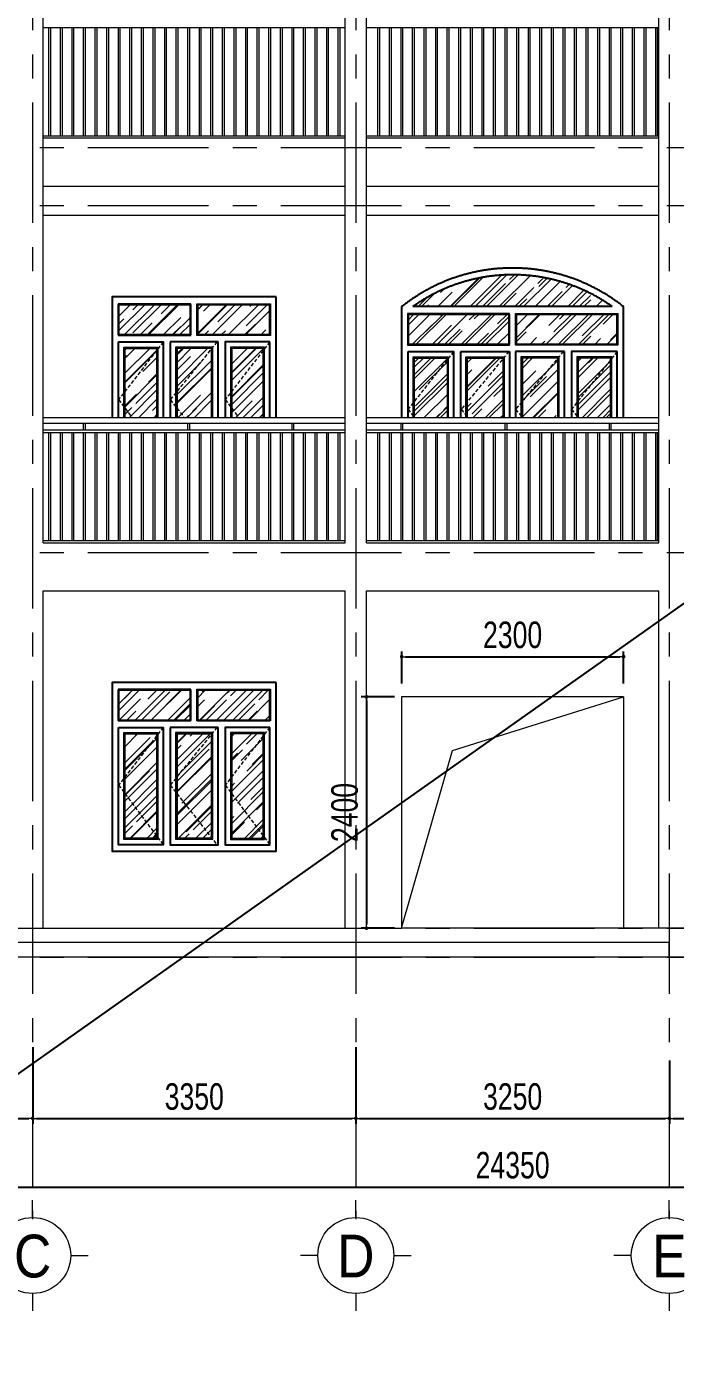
# Model space of a CAD drawing. Header units: millimetres. Extents: x -519517 to -431282, y -372679 to 113618.
# Drawn here: x -472365 to -465636, y -89599 to -75900 of the extents above; entities that cross this region are included whole.
import ezdxf
from ezdxf.enums import TextEntityAlignment as Align
from ezdxf.xclip import XClip

# ---------------------------------------------------------------- set-up
doc = ezdxf.new("R2010")
doc.units = ezdxf.units.MM
doc.header["$LTSCALE"] = 5
doc.header["$XCLIPFRAME"] = 0
for name, pattern in [('CENTER', [2, 1.25, -0.25, 0.25, -0.25]), ('CENTER2', [28.575, 19.05, -3.175, 3.175, -3.175]), ('DASHED2', [0.375, 0.25, -0.125])]:
    doc.linetypes.add(name, pattern=pattern)
doc.layers.get('0').update_dxf_attribs({"linetype": 'CENTER2'})
for name, color, linetype, lineweight in [('2', 2, 'Continuous', 20), ('21', 7, 'Continuous', 25), ('BICO-250-HATCH', 250, 'Continuous', 9), ('BICO-9-NÉT CỬA', 9, 'Continuous', 25), ('DIM', 156, 'Continuous', 13), ('KMG MANH', 8, 'Continuous', 13), ('LC Dim', 8, 'Continuous', 18), ('LC ISO', 153, 'Continuous', 13), ('LC Net manh', 9, 'Continuous', 5), ('LC Text1', 3, 'Continuous', 20), ('manh2', 155, 'Continuous', 9), ('NOITHAT', 125, 'Continuous', 13), ('thay1', 63, 'Continuous', 18), ('truc', 76, 'CENTER', 9)]:
    doc.layers.add(name, color=color, linetype=linetype, lineweight=lineweight)
doc.layers.add('KCS_Plotter', color=11, linetype='Continuous', plot=False)
doc.styles.add('HOATBIF', font='hoatbif.shx', dxfattribs={"width": 0.75})
doc.styles.add('LC 1', font='VHAVANB.TTF')
doc.dimstyles.new('Copy of 1-110', dxfattribs={"dimscale": 110, "dimtxt": 2.5, "dimasz": 0.35, "dimexe": 0.5, "dimexo": 0, "dimgap": 0.8, "dimtad": 1, "dimdec": 0, "dimzin": 0, "dimdsep": 46, "dimtxsty": 'HOATBIF', "dimblk1": 'DOT', "dimblk2": 'DOT', "dimsah": 1, "dimcen": -1, "dimdle": 1, "dimclrd": 256, "dimclre": 256, "dimclrt": 4, "dimadec": 3, "dimazin": 2, "dimtfac": 0.333333, "dimtdec": 0, "dimtix": 1, "dimtmove": 2, "dimatfit": 3, "dimldrblk": 'DOT', "dimfxl": 1, "dimtvp": 0.833333, "dimtolj": 1, "dimtzin": 0, "dimarcsym": 0})

# ---------------------------------------------------------------- blocks, each defined once
blk = doc.blocks.new('DOT')
at = {"color": 0, "linetype": 'ByBlock'}
blk.add_line((-0.5, 0), (-1, 0), dxfattribs=at)
at = {"color": 0, "linetype": 'ByBlock', "const_width": 0.5}
blk.add_lwpolyline([(-0.25, 0, 1), (0.25, 0, 1)], format="xyb", close=True, dxfattribs=at)
blk = doc.blocks.new('*D633')
at = {"layer": 'Defpoints', "color": 0, "transparency": 16777216}
for p in [(-475900, -86548), (-472300, -86493), (-472300, -87231)]:
    blk.add_point(p, dxfattribs=at)
at = {"layer": 'LC Dim', "lineweight": -2, "transparency": 16777216}
for p, q in [((-475900, -86548), (-475900, -87286)), ((-472300, -86493), (-472300, -87286)), ((-475862, -87231), (-472339, -87231))]:
    blk.add_line(p, q, dxfattribs=at)
at = {"layer": 'LC Dim', "lineweight": -2, "transparency": 16777216, "xscale": 38.5, "yscale": 38.5, "zscale": 38.5, "rotation": 180}
blk.add_blockref('DOT', (-475900, -87231), dxfattribs=at)
at = {"layer": 'LC Dim', "lineweight": -2, "transparency": 16777216, "xscale": 38.5, "yscale": 38.5, "zscale": 38.5}
blk.add_blockref('DOT', (-472300, -87231), dxfattribs=at)
at = {"layer": 'LC Dim', "color": 4, "transparency": 16777216, "insert": (-474100, -87006), "char_height": 275, "attachment_point": 5, "style": 'HOATBIF'}
blk.add_mtext('\\A1;3600', dxfattribs=at)
blk = doc.blocks.new('_Dot')
at = {"color": 0, "linetype": 'ByBlock', "lineweight": -2}
blk.add_line((-0.5, 0), (-1, 0), dxfattribs=at)
at = {"color": 0, "linetype": 'ByBlock', "const_width": 0.5}
blk.add_lwpolyline([(-0.25, 0, 1), (0.25, 0, 1)], format="xyb", close=True, dxfattribs=at)
blk = doc.blocks.new('*D634')
at = {"layer": 'Defpoints', "color": 0, "transparency": 16777216}
for p in [(-472300, -86493), (-468950, -86493), (-468950, -87231)]:
    blk.add_point(p, dxfattribs=at)
at = {"layer": 'LC Dim', "lineweight": -2, "transparency": 16777216}
for p, q in [((-472300, -86493), (-472300, -87286)), ((-468950, -86493), (-468950, -87286)), ((-472262, -87231), (-468989, -87231))]:
    blk.add_line(p, q, dxfattribs=at)
at = {"layer": 'LC Dim', "lineweight": -2, "transparency": 16777216, "xscale": 38.5, "yscale": 38.5, "zscale": 38.5, "rotation": 180}
blk.add_blockref('DOT', (-472300, -87231), dxfattribs=at)
at = {"layer": 'LC Dim', "lineweight": -2, "transparency": 16777216, "xscale": 38.5, "yscale": 38.5, "zscale": 38.5}
blk.add_blockref('DOT', (-468950, -87231), dxfattribs=at)
at = {"layer": 'LC Dim', "color": 4, "transparency": 16777216, "insert": (-470625, -87006), "char_height": 275, "attachment_point": 5, "style": 'HOATBIF'}
blk.add_mtext('\\A1;3350', dxfattribs=at)
blk = doc.blocks.new('*D635')
at = {"layer": 'Defpoints', "color": 0, "transparency": 16777216}
for p in [(-468950, -86493), (-465700, -86629), (-465700, -87231)]:
    blk.add_point(p, dxfattribs=at)
at = {"layer": 'LC Dim', "lineweight": -2, "transparency": 16777216}
for p, q in [((-468950, -86493), (-468950, -87286)), ((-465700, -86629), (-465700, -87286)), ((-468912, -87231), (-465739, -87231))]:
    blk.add_line(p, q, dxfattribs=at)
at = {"layer": 'LC Dim', "lineweight": -2, "transparency": 16777216, "xscale": 38.5, "yscale": 38.5, "zscale": 38.5, "rotation": 180}
blk.add_blockref('DOT', (-468950, -87231), dxfattribs=at)
at = {"layer": 'LC Dim', "lineweight": -2, "transparency": 16777216, "xscale": 38.5, "yscale": 38.5, "zscale": 38.5}
blk.add_blockref('DOT', (-465700, -87231), dxfattribs=at)
at = {"layer": 'LC Dim', "color": 4, "transparency": 16777216, "insert": (-467325, -87006), "char_height": 275, "attachment_point": 5, "style": 'HOATBIF'}
blk.add_mtext('\\A1;3250', dxfattribs=at)
blk = doc.blocks.new('*D636')
at = {"layer": 'Defpoints', "color": 0, "transparency": 16777216}
for p in [(-465700, -86629), (-462350, -86629), (-462350, -87231)]:
    blk.add_point(p, dxfattribs=at)
at = {"layer": 'LC Dim', "lineweight": -2, "transparency": 16777216}
for p, q in [((-465700, -86629), (-465700, -87286)), ((-462350, -86629), (-462350, -87286)), ((-465662, -87231), (-462389, -87231))]:
    blk.add_line(p, q, dxfattribs=at)
at = {"layer": 'LC Dim', "lineweight": -2, "transparency": 16777216, "xscale": 38.5, "yscale": 38.5, "zscale": 38.5, "rotation": 180}
blk.add_blockref('DOT', (-465700, -87231), dxfattribs=at)
at = {"layer": 'LC Dim', "lineweight": -2, "transparency": 16777216, "xscale": 38.5, "yscale": 38.5, "zscale": 38.5}
blk.add_blockref('DOT', (-462350, -87231), dxfattribs=at)
at = {"layer": 'LC Dim', "color": 4, "transparency": 16777216, "insert": (-464025, -87006), "char_height": 275, "attachment_point": 5, "style": 'HOATBIF'}
blk.add_mtext('\\A1;3350', dxfattribs=at)
blk = doc.blocks.new('*D639')
at = {"layer": 'Defpoints', "color": 0, "transparency": 16777216}
for p in [(-479500, -86493), (-455150, -86493), (-455150, -87943)]:
    blk.add_point(p, dxfattribs=at)
at = {"layer": 'LC Dim', "lineweight": -2, "transparency": 16777216}
for p, q in [((-479500, -86493), (-479500, -87998)), ((-455150, -86493), (-455150, -87998)), ((-479462, -87943), (-455189, -87943))]:
    blk.add_line(p, q, dxfattribs=at)
at = {"layer": 'LC Dim', "lineweight": -2, "transparency": 16777216, "xscale": 38.5, "yscale": 38.5, "zscale": 38.5, "rotation": 180}
blk.add_blockref('DOT', (-479500, -87943), dxfattribs=at)
at = {"layer": 'LC Dim', "lineweight": -2, "transparency": 16777216, "xscale": 38.5, "yscale": 38.5, "zscale": 38.5}
blk.add_blockref('DOT', (-455150, -87943), dxfattribs=at)
at = {"layer": 'LC Dim', "color": 4, "transparency": 16777216, "insert": (-467325, -87718), "char_height": 275, "attachment_point": 5, "style": 'HOATBIF'}
blk.add_mtext('\\A1;24350', dxfattribs=at)
blk = doc.blocks.new('cusoooo1')
at = {"layer": 'BICO-250-HATCH'}
h = blk.add_hatch(dxfattribs=at)
h.set_pattern_fill('AR-RROOF', color=256, scale=7, angle=45, style=0)
h.set_pattern_definition([(45, (288490.56, 96880.12), (150.8683, 402.315474), [2667, -355.6, 889, -177.8]), (45, (288594.91, 97110.2), (-292.93595, 41.48878), [533.4, -58.674, 1066.8, -133.35]), (45, (288446.56, 97049.85), (569.527843, 737.997448), [1422.4, -248.92, 711.2, -177.8])])
h.paths.add_polyline_path([(746940, -49275), (746196, -49275), (746196, -49592), (746940, -49592)])
h.paths.add_polyline_path([(747013, -49275), (747013, -49592), (747764, -49592), (747764, -49275)])
h.paths.add_polyline_path([(746261, -50816), (746594, -50816), (746594, -49729), (746261, -49729)])
h.paths.add_polyline_path([(746799, -50813), (747161, -50813), (747161, -49730), (746799, -49730)])
h.paths.add_polyline_path([(747366, -50816), (747699, -50816), (747699, -49729), (747366, -49729)])
at = {"layer": '21', "ltscale": 0.5}
blk.add_line((747764, -49592), (747764, -49275), dxfattribs=at)
at = {"layer": 'BICO-9-NÉT CỬA', "ltscale": 0.5}
for p, q in [((747222, -49664), (746732, -49664)), ((747228, -49664), (747208, -49664)), ((747228, -50882), (747228, -49664)), ((747228, -50882), (747228, -49664))]:
    blk.add_line(p, q, dxfattribs=at)
for points in [[(747830, -49198), (746130, -49198), (746130, -50948), (747830, -50948), (747830, -49198)], [(746940, -49275), (746196, -49275), (746196, -49592), (746940, -49592)], [(747013, -49275), (747764, -49275), (747764, -49592), (747013, -49592)], [(747161, -49730), (746799, -49730), (746799, -50813), (747161, -50813)]]:
    blk.add_lwpolyline(points, close=True, dxfattribs=at)
for points in [[(746196, -49592), (746196, -49275), (746940, -49275), (746940, -49592), (746196, -49592)], [(747764, -49592), (747764, -49275), (747013, -49275), (747013, -49592), (747764, -49592)], [(746732, -49664), (746732, -50882), (747222, -50882)], [(747222, -50882), (747228, -50882), (747228, -49664)]]:
    blk.add_lwpolyline(points, dxfattribs=at)
at = {"layer": 'BICO-9-NÉT CỬA'}
for points in [[(746196, -49664), (746659, -49664), (746659, -50882), (746196, -50882)], [(747764, -49664), (747301, -49664), (747301, -50882), (747764, -50882)], [(746261, -49729), (746594, -49729), (746594, -50816), (746261, -50816)], [(747699, -49729), (747366, -49729), (747366, -50816), (747699, -50816)]]:
    blk.add_lwpolyline(points, close=True, dxfattribs=at)
at = {"layer": 'manh2'}
for points in [[(746946, -49269), (746190, -49269), (746190, -49598), (746946, -49598)], [(747007, -49269), (747770, -49269), (747770, -49598), (747007, -49598)], [(746251, -49719), (746604, -49719), (746604, -50826), (746251, -50826)], [(747173, -49718), (746787, -49718), (746787, -50825), (747173, -50825)], [(747709, -49719), (747356, -49719), (747356, -50826), (747709, -50826)]]:
    blk.add_lwpolyline(points, close=True, dxfattribs=at)
at = {"layer": 'NOITHAT', "linetype": 'DASHED2', "ltscale": 30}
for points in [[(746659, -49664), (746196, -50263), (746659, -50882)], [(747216, -49664), (746732, -50263), (747216, -50882)], [(747764, -49664), (747301, -50263), (747764, -50882)]]:
    blk.add_lwpolyline(points, dxfattribs=at)
blk = doc.blocks.new('cuavom')
at = {"layer": 'BICO-250-HATCH'}
h = blk.add_hatch(dxfattribs=at)
h.set_pattern_fill('AR-RROOF', color=256, scale=7, angle=45, style=0)
h.set_pattern_definition([(45, (-771468.38, 37607.26), (150.868303, 402.315474), [2667, -355.6, 889, -177.8]), (45, (-771364.03, 37837.34), (-292.935955, 41.48878), [533.4, -58.674, 1066.8, -133.35]), (45, (-771512.39, 37776.99), (569.527843, 737.997448), [1422.4, -248.92, 711.2, -177.8])])
h.paths.add_polyline_path([(-1033, -400), (1033, -400, 0.31937)])
h.paths.add_polyline_path([(-1084, -477), (-1084, -794), (-37, -794), (-37, -477)])
h.paths.add_polyline_path([(36, -477), (36, -794), (1084, -794), (1084, -477)])
h.paths.add_polyline_path([(676, -1383), (1019, -949), (1019, -931), (676, -931)])
h.paths.add_polyline_path([(1019, -949), (676, -1383), (676, -1550), (1019, -1999)])
h.paths.add_polyline_path([(676, -2018), (1019, -2018), (1019, -1999), (676, -1550)])
h.paths.add_polyline_path([(471, -2015), (471, -2015), (99, -1549), (99, -2015)])
h.paths.add_polyline_path([(99, -1549), (471, -2015), (471, -933), (99, -1384)])
h.paths.add_polyline_path([(99, -1384), (471, -933), (471, -932), (99, -932)])
h.paths.add_polyline_path([(-99, -940), (-471, -1391), (-471, -1541), (-99, -2007)])
h.paths.add_polyline_path([(-99, -940), (-99, -932), (-471, -932), (-471, -1391)])
h.paths.add_polyline_path([(-471, -2015), (-99, -2015), (-99, -2007), (-471, -1541)])
h.paths.add_polyline_path([(-676, -949), (-1019, -1383), (-1019, -1550), (-676, -1999)])
h.paths.add_polyline_path([(-1019, -1550), (-1019, -2018), (-676, -2018), (-676, -1999)])
h.paths.add_polyline_path([(-676, -949), (-676, -931), (-1019, -931), (-1019, -1383)])
at = {"layer": '21', "ltscale": 0.5}
blk.add_line((1084, -794), (1084, -477), dxfattribs=at)
at = {"layer": 'BICO-9-NÉT CỬA', "ltscale": 0.5}
for p, q in [((-538, -2084), (-538, -866)), ((-538, -866), (-518, -866)), ((-538, -2084), (-538, -866)), ((-532, -866), (-32, -866)), ((532, -866), (32, -866)), ((538, -866), (518, -866)), ((538, -2084), (538, -866)), ((538, -2084), (538, -866))]:
    blk.add_line(p, q, dxfattribs=at)
for points in [[(-1150, -400), (-1150, -2150), (1150, -2150), (1150, -400), (1150, -400)], [(1033, -400), (-1033, -400)], [(-1084, -794), (-1084, -477), (-37, -477), (-37, -794), (-1084, -794)], [(1084, -794), (1084, -477), (36, -477), (36, -794), (1084, -794)], [(-532, -2084), (-538, -2084), (-538, -866)], [(-32, -866), (-32, -2084), (-532, -2084)], [(32, -866), (32, -2084), (532, -2084)], [(532, -2084), (538, -2084), (538, -866)]]:
    blk.add_lwpolyline(points, dxfattribs=at)
for points in [[(-37, -477), (-1084, -477), (-1084, -794), (-37, -794)], [(36, -477), (1084, -477), (1084, -794), (36, -794)], [(-471, -932), (-99, -932), (-99, -2015), (-471, -2015)], [(471, -932), (99, -932), (99, -2015), (471, -2015)]]:
    blk.add_lwpolyline(points, close=True, dxfattribs=at)
at = {"layer": 'BICO-9-NÉT CỬA'}
for points in [[(-1084, -866), (-611, -866), (-611, -2084), (-1084, -2084)], [(-1019, -931), (-676, -931), (-676, -2018), (-1019, -2018)], [(1084, -866), (611, -866), (611, -2084), (1084, -2084)], [(1019, -931), (676, -931), (676, -2018), (1019, -2018)]]:
    blk.add_lwpolyline(points, close=True, dxfattribs=at)
at = {"layer": 'BICO-9-NÉT CỬA', "ltscale": 0.5}
for radius, start, end in [(1853, 51.6373, 128.3627), (1783, 54.5761, 125.4239)]:
    blk.add_arc((0, -1853), radius, start, end, dxfattribs=at)
at = {"layer": 'manh2'}
for points in [[(-31, -471), (-1090, -471), (-1090, -800), (-31, -800)], [(30, -471), (1090, -471), (1090, -800), (30, -800)], [(-1029, -921), (-666, -921), (-666, -2028), (-1029, -2028)], [(-483, -920), (-87, -920), (-87, -2027), (-483, -2027)], [(483, -920), (87, -920), (87, -2027), (483, -2027)], [(1029, -921), (666, -921), (666, -2028), (1029, -2028)]]:
    blk.add_lwpolyline(points, close=True, dxfattribs=at)
at = {"layer": 'NOITHAT', "linetype": 'DASHED2', "ltscale": 30}
for points in [[(-611, -866), (-1084, -1465), (-611, -2084)], [(-38, -866), (-532, -1465), (-38, -2084)], [(526, -866), (32, -1465), (526, -2084)], [(1084, -866), (611, -1465), (1084, -2084)]]:
    blk.add_lwpolyline(points, dxfattribs=at)
blk = doc.blocks.new('TTRUC')
at = {"layer": 'LC ISO'}
for p, q in [((0, 6.95), (0, 10.13)), ((-6.95, 0), (-10.13, 0)), ((6.95, 0), (10.13, 0)), ((0, -6.95), (0, -10.13))]:
    blk.add_line(p, q, dxfattribs=at)
at = {"layer": 'LC Net manh'}
blk.add_circle((0, 0), 6.95, dxfattribs=at)
blk = doc.blocks.new('*D722')
at = {"layer": 'Defpoints', "color": 0, "transparency": 16777216}
for p in [(-466175, -82440), (-468475, -82719), (-466175, -82719)]:
    blk.add_point(p, dxfattribs=at)
at = {"layer": 'LC Dim', "lineweight": -2, "transparency": 16777216}
for p, q in [((-468475, -82719), (-468475, -82385)), ((-468437, -82440), (-466214, -82440)), ((-466175, -82719), (-466175, -82385))]:
    blk.add_line(p, q, dxfattribs=at)
at = {"layer": 'LC Dim', "lineweight": -2, "transparency": 16777216, "xscale": 38.5, "yscale": 38.5, "zscale": 38.5, "rotation": 180}
blk.add_blockref('DOT', (-468475, -82440), dxfattribs=at)
at = {"layer": 'LC Dim', "lineweight": -2, "transparency": 16777216, "xscale": 38.5, "yscale": 38.5, "zscale": 38.5}
blk.add_blockref('DOT', (-466175, -82440), dxfattribs=at)
at = {"layer": 'LC Dim', "color": 4, "transparency": 16777216, "insert": (-467325, -82215), "char_height": 275, "attachment_point": 5, "style": 'HOATBIF'}
blk.add_mtext('\\A1;2300', dxfattribs=at)
blk = doc.blocks.new('*D723')
at = {"layer": 'Defpoints', "color": 0, "transparency": 16777216}
for p in [(-468550, -82857), (-468840, -85257), (-468550, -85257)]:
    blk.add_point(p, dxfattribs=at)
at = {"layer": 'LC Dim', "lineweight": -2, "transparency": 16777216}
for p, q in [((-468550, -82857), (-468895, -82857)), ((-468840, -82896), (-468840, -85219)), ((-468550, -85257), (-468895, -85257))]:
    blk.add_line(p, q, dxfattribs=at)
at = {"layer": 'LC Dim', "lineweight": -2, "transparency": 16777216, "xscale": 38.5, "yscale": 38.5, "zscale": 38.5}
for p, rotation in [((-468840, -82857), 90), ((-468840, -85257), 270)]:
    blk.add_blockref('DOT', p, dxfattribs=dict(at, rotation=rotation))
at = {"layer": 'LC Dim', "color": 4, "transparency": 16777216, "insert": (-469066, -84057), "char_height": 275, "attachment_point": 5, "rotation": 90, "style": 'HOATBIF'}
blk.add_mtext('\\A1;2400', dxfattribs=at)

msp = doc.modelspace()

# ---------------------------------------------------------------- linework, layer by layer
at = {"layer": '2'}
for p, q in [((-472190.5, -77857.3), (-469060.5, -77857.3)), ((-468840.5, -77857.3), (-465810.5, -77857.3)), ((-468475.5, -82857.3), (-468475.5, -85257.3)), ((-466175.5, -82857.3), (-466175.5, -85257.3)), ((-479610.5, -85257.3), (-468475.5, -85257.3)), ((-455040.5, -85257.3), (-466175.5, -85257.3))]:
    msp.add_line(p, q, dxfattribs=at)
for points in [[(-466175.5, -82857.3), (-468475.5, -82857.3)], [(-466175.5, -85257.3), (-468475.5, -85257.3)], [(-465700.5, -85557.3), (-465700.5, -85407.3), (-473840.5, -85407.3)]]:
    msp.add_lwpolyline(points, dxfattribs=at)
at = {"layer": '2', "const_width": 15}
msp.add_lwpolyline([(-481090.9, -85557.3), (-453670.2, -85557.3)], dxfattribs=at)
at = {"layer": 'DIM'}
msp.add_lwpolyline([(-468475.5, -85257.3), (-467948, -83413.6), (-466175.5, -82857.3)], dxfattribs=at)
at = {"layer": 'KCS_Plotter'}
msp.add_line((-490081.8, -99235.9), (-442831.8, -65823.4), dxfattribs=at)
at = {"layer": 'KMG MANH'}
for p, q in [((-472190.5, -75912.3), (-469060.5, -75912.3)), ((-468840.5, -75912.3), (-465810.5, -75912.3)), ((-472190.5, -79957.3), (-469060.5, -79957.3)), ((-468840.5, -79957.3), (-465810.5, -79957.3)), ((-472190.5, -80017.3), (-469060.5, -80017.3)), ((-472190.5, -80087.3), (-469060.5, -80087.3)), ((-472190.5, -80112.3), (-469060.5, -80112.3)), ((-471775.5, -80017.3), (-471775.5, -80087.3)), ((-471755.5, -80017.3), (-471755.5, -80087.3)), ((-470695.5, -80017.3), (-470695.5, -80087.3)), ((-470675.5, -80017.3), (-470675.5, -80087.3)), ((-469615.5, -80017.3), (-469615.5, -80087.3)), ((-469595.5, -80017.3), (-469595.5, -80087.3)), ((-468840.5, -80017.3), (-465810.5, -80017.3)), ((-468840.5, -80087.3), (-465810.5, -80087.3)), ((-468840.5, -80112.3), (-465810.5, -80112.3)), ((-468485.5, -80017.3), (-468485.5, -80087.3)), ((-468465.5, -80017.3), (-468465.5, -80087.3)), ((-467405.5, -80017.3), (-467405.5, -80087.3)), ((-467385.5, -80017.3), (-467385.5, -80087.3)), ((-466325.5, -80017.3), (-466325.5, -80087.3)), ((-466305.5, -80017.3), (-466305.5, -80087.3))]:
    msp.add_line(p, q, dxfattribs=at)
at = {"layer": 'KMG MANH', "ltscale": 5}
for p, q in [((-472135.5, -75912.3), (-472135.5, -77037.3)), ((-472115.5, -75912.3), (-472115.5, -77037.3)), ((-472015.5, -75912.3), (-472015.5, -77037.3)), ((-471995.5, -75912.3), (-471995.5, -77037.3)), ((-471895.5, -75912.3), (-471895.5, -77037.3)), ((-471875.5, -75912.3), (-471875.5, -77037.3)), ((-471775.5, -75912.3), (-471775.5, -77037.3)), ((-471755.5, -75912.3), (-471755.5, -77037.3)), ((-471655.5, -75912.3), (-471655.5, -77037.3)), ((-471635.5, -75912.3), (-471635.5, -77037.3)), ((-471535.5, -75912.3), (-471535.5, -77037.3)), ((-471515.5, -75912.3), (-471515.5, -77037.3)), ((-471415.5, -75912.3), (-471415.5, -77037.3)), ((-471395.5, -75912.3), (-471395.5, -77037.3)), ((-471295.5, -75912.3), (-471295.5, -77037.3)), ((-471275.5, -75912.3), (-471275.5, -77037.3)), ((-471175.5, -75912.3), (-471175.5, -77037.3)), ((-471155.5, -75912.3), (-471155.5, -77037.3)), ((-471055.5, -75912.3), (-471055.5, -77037.3)), ((-471035.5, -75912.3), (-471035.5, -77037.3)), ((-470935.5, -75912.3), (-470935.5, -77037.3)), ((-470915.5, -75912.3), (-470915.5, -77037.3)), ((-470815.5, -75912.3), (-470815.5, -77037.3)), ((-470795.5, -75912.3), (-470795.5, -77037.3)), ((-470695.5, -75912.3), (-470695.5, -77037.3)), ((-470675.5, -75912.3), (-470675.5, -77037.3)), ((-470575.5, -75912.3), (-470575.5, -77037.3)), ((-470555.5, -75912.3), (-470555.5, -77037.3)), ((-470455.5, -75912.3), (-470455.5, -77037.3)), ((-470435.5, -75912.3), (-470435.5, -77037.3)), ((-470335.5, -75912.3), (-470335.5, -77037.3)), ((-470315.5, -75912.3), (-470315.5, -77037.3)), ((-470215.5, -75912.3), (-470215.5, -77037.3)), ((-470195.5, -75912.3), (-470195.5, -77037.3)), ((-470095.5, -75912.3), (-470095.5, -77037.3)), ((-470075.5, -75912.3), (-470075.5, -77037.3)), ((-469975.5, -75912.3), (-469975.5, -77037.3)), ((-469955.5, -75912.3), (-469955.5, -77037.3)), ((-469855.5, -75912.3), (-469855.5, -77037.3)), ((-469835.5, -75912.3), (-469835.5, -77037.3)), ((-469735.5, -75912.3), (-469735.5, -77037.3)), ((-469715.5, -75912.3), (-469715.5, -77037.3)), ((-469615.5, -75912.3), (-469615.5, -77037.3)), ((-469595.5, -75912.3), (-469595.5, -77037.3)), ((-469495.5, -75912.3), (-469495.5, -77037.3)), ((-469475.5, -75912.3), (-469475.5, -77037.3)), ((-469375.5, -75912.3), (-469375.5, -77037.3)), ((-469355.5, -75912.3), (-469355.5, -77037.3)), ((-469255.5, -75912.3), (-469255.5, -77037.3)), ((-469235.5, -75912.3), (-469235.5, -77037.3)), ((-469135.5, -75912.3), (-469135.5, -77037.3)), ((-469115.5, -75912.3), (-469115.5, -77037.3)), ((-468725.5, -75912.3), (-468725.5, -77037.3)), ((-468705.5, -75912.3), (-468705.5, -77037.3)), ((-468605.5, -75912.3), (-468605.5, -77037.3)), ((-468585.5, -75912.3), (-468585.5, -77037.3)), ((-468485.5, -75912.3), (-468485.5, -77037.3)), ((-468465.5, -75912.3), (-468465.5, -77037.3)), ((-468365.5, -75912.3), (-468365.5, -77037.3)), ((-468345.5, -75912.3), (-468345.5, -77037.3)), ((-468245.5, -75912.3), (-468245.5, -77037.3)), ((-468225.5, -75912.3), (-468225.5, -77037.3)), ((-468125.5, -75912.3), (-468125.5, -77037.3)), ((-468105.5, -75912.3), (-468105.5, -77037.3)), ((-468005.5, -75912.3), (-468005.5, -77037.3)), ((-467985.5, -75912.3), (-467985.5, -77037.3)), ((-467885.5, -75912.3), (-467885.5, -77037.3)), ((-467865.5, -75912.3), (-467865.5, -77037.3)), ((-467765.5, -75912.3), (-467765.5, -77037.3)), ((-467745.5, -75912.3), (-467745.5, -77037.3)), ((-467645.5, -75912.3), (-467645.5, -77037.3)), ((-467625.5, -75912.3), (-467625.5, -77037.3)), ((-467525.5, -75912.3), (-467525.5, -77037.3)), ((-467505.5, -75912.3), (-467505.5, -77037.3)), ((-467405.5, -75912.3), (-467405.5, -77037.3)), ((-467385.5, -75912.3), (-467385.5, -77037.3)), ((-467285.5, -75912.3), (-467285.5, -77037.3)), ((-467265.5, -75912.3), (-467265.5, -77037.3)), ((-467165.5, -75912.3), (-467165.5, -77037.3)), ((-467145.5, -75912.3), (-467145.5, -77037.3)), ((-467045.5, -75912.3), (-467045.5, -77037.3)), ((-467025.5, -75912.3), (-467025.5, -77037.3)), ((-466925.5, -75912.3), (-466925.5, -77037.3)), ((-466905.5, -75912.3), (-466905.5, -77037.3)), ((-466805.5, -75912.3), (-466805.5, -77037.3)), ((-466785.5, -75912.3), (-466785.5, -77037.3)), ((-466685.5, -75912.3), (-466685.5, -77037.3)), ((-466665.5, -75912.3), (-466665.5, -77037.3)), ((-466565.5, -75912.3), (-466565.5, -77037.3)), ((-466545.5, -75912.3), (-466545.5, -77037.3)), ((-466445.5, -75912.3), (-466445.5, -77037.3)), ((-466425.5, -75912.3), (-466425.5, -77037.3)), ((-466325.5, -75912.3), (-466325.5, -77037.3)), ((-466305.5, -75912.3), (-466305.5, -77037.3)), ((-466205.5, -75912.3), (-466205.5, -77037.3)), ((-466185.5, -75912.3), (-466185.5, -77037.3)), ((-466085.5, -75912.3), (-466085.5, -77037.3)), ((-466065.5, -75912.3), (-466065.5, -77037.3)), ((-465965.5, -75912.3), (-465965.5, -77037.3)), ((-465945.5, -75912.3), (-465945.5, -77037.3)), ((-465845.5, -75912.3), (-465845.5, -77037.3)), ((-465825.5, -75912.3), (-465825.5, -77037.3)), ((-469060.5, -77037.3), (-472190.5, -77037.3)), ((-465810.5, -77037.3), (-468840.5, -77037.3)), ((-472135.5, -80112.3), (-472135.5, -81237.3)), ((-472115.5, -80112.3), (-472115.5, -81237.3)), ((-472015.5, -80112.3), (-472015.5, -81237.3)), ((-471995.5, -80112.3), (-471995.5, -81237.3)), ((-471895.5, -80112.3), (-471895.5, -81237.3)), ((-471875.5, -80112.3), (-471875.5, -81237.3)), ((-471775.5, -80112.3), (-471775.5, -81237.3)), ((-471755.5, -80112.3), (-471755.5, -81237.3)), ((-471655.5, -80112.3), (-471655.5, -81237.3)), ((-471635.5, -80112.3), (-471635.5, -81237.3)), ((-471535.5, -80112.3), (-471535.5, -81237.3)), ((-471515.5, -80112.3), (-471515.5, -81237.3)), ((-471415.5, -80112.3), (-471415.5, -81237.3)), ((-471395.5, -80112.3), (-471395.5, -81237.3)), ((-471295.5, -80112.3), (-471295.5, -81237.3)), ((-471275.5, -80112.3), (-471275.5, -81237.3)), ((-471175.5, -80112.3), (-471175.5, -81237.3)), ((-471155.5, -80112.3), (-471155.5, -81237.3)), ((-471055.5, -80112.3), (-471055.5, -81237.3)), ((-471035.5, -80112.3), (-471035.5, -81237.3)), ((-470935.5, -80112.3), (-470935.5, -81237.3)), ((-470915.5, -80112.3), (-470915.5, -81237.3)), ((-470815.5, -80112.3), (-470815.5, -81237.3)), ((-470795.5, -80112.3), (-470795.5, -81237.3)), ((-470695.5, -80112.3), (-470695.5, -81237.3)), ((-470675.5, -80112.3), (-470675.5, -81237.3)), ((-470575.5, -80112.3), (-470575.5, -81237.3)), ((-470555.5, -80112.3), (-470555.5, -81237.3)), ((-470455.5, -80112.3), (-470455.5, -81237.3)), ((-470435.5, -80112.3), (-470435.5, -81237.3)), ((-470335.5, -80112.3), (-470335.5, -81237.3)), ((-470315.5, -80112.3), (-470315.5, -81237.3)), ((-470215.5, -80112.3), (-470215.5, -81237.3)), ((-470195.5, -80112.3), (-470195.5, -81237.3)), ((-470095.5, -80112.3), (-470095.5, -81237.3)), ((-470075.5, -80112.3), (-470075.5, -81237.3)), ((-469975.5, -80112.3), (-469975.5, -81237.3)), ((-469955.5, -80112.3), (-469955.5, -81237.3)), ((-469855.5, -80112.3), (-469855.5, -81237.3)), ((-469835.5, -80112.3), (-469835.5, -81237.3)), ((-469735.5, -80112.3), (-469735.5, -81237.3)), ((-469715.5, -80112.3), (-469715.5, -81237.3)), ((-469615.5, -80112.3), (-469615.5, -81237.3)), ((-469595.5, -80112.3), (-469595.5, -81237.3)), ((-469495.5, -80112.3), (-469495.5, -81237.3)), ((-469475.5, -80112.3), (-469475.5, -81237.3)), ((-469375.5, -80112.3), (-469375.5, -81237.3)), ((-469355.5, -80112.3), (-469355.5, -81237.3)), ((-469255.5, -80112.3), (-469255.5, -81237.3)), ((-469235.5, -80112.3), (-469235.5, -81237.3)), ((-469135.5, -80112.3), (-469135.5, -81237.3)), ((-469115.5, -80112.3), (-469115.5, -81237.3)), ((-468725.5, -80112.3), (-468725.5, -81237.3)), ((-468705.5, -80112.3), (-468705.5, -81237.3)), ((-468605.5, -80112.3), (-468605.5, -81237.3)), ((-468585.5, -80112.3), (-468585.5, -81237.3)), ((-468485.5, -80112.3), (-468485.5, -81237.3)), ((-468465.5, -80112.3), (-468465.5, -81237.3)), ((-468365.5, -80112.3), (-468365.5, -81237.3)), ((-468345.5, -80112.3), (-468345.5, -81237.3)), ((-468245.5, -80112.3), (-468245.5, -81237.3)), ((-468225.5, -80112.3), (-468225.5, -81237.3)), ((-468125.5, -80112.3), (-468125.5, -81237.3)), ((-468105.5, -80112.3), (-468105.5, -81237.3)), ((-468005.5, -80112.3), (-468005.5, -81237.3)), ((-467985.5, -80112.3), (-467985.5, -81237.3)), ((-467885.5, -80112.3), (-467885.5, -81237.3)), ((-467865.5, -80112.3), (-467865.5, -81237.3)), ((-467765.5, -80112.3), (-467765.5, -81237.3)), ((-467745.5, -80112.3), (-467745.5, -81237.3)), ((-467645.5, -80112.3), (-467645.5, -81237.3)), ((-467625.5, -80112.3), (-467625.5, -81237.3)), ((-467525.5, -80112.3), (-467525.5, -81237.3)), ((-467505.5, -80112.3), (-467505.5, -81237.3)), ((-467405.5, -80112.3), (-467405.5, -81237.3)), ((-467385.5, -80112.3), (-467385.5, -81237.3)), ((-467285.5, -80112.3), (-467285.5, -81237.3)), ((-467265.5, -80112.3), (-467265.5, -81237.3)), ((-467165.5, -80112.3), (-467165.5, -81237.3)), ((-467145.5, -80112.3), (-467145.5, -81237.3)), ((-467045.5, -80112.3), (-467045.5, -81237.3)), ((-467025.5, -80112.3), (-467025.5, -81237.3)), ((-466925.5, -80112.3), (-466925.5, -81237.3)), ((-466905.5, -80112.3), (-466905.5, -81237.3)), ((-466805.5, -80112.3), (-466805.5, -81237.3)), ((-466785.5, -80112.3), (-466785.5, -81237.3)), ((-466685.5, -80112.3), (-466685.5, -81237.3)), ((-466665.5, -80112.3), (-466665.5, -81237.3)), ((-466565.5, -80112.3), (-466565.5, -81237.3)), ((-466545.5, -80112.3), (-466545.5, -81237.3)), ((-466445.5, -80112.3), (-466445.5, -81237.3)), ((-466425.5, -80112.3), (-466425.5, -81237.3)), ((-466325.5, -80112.3), (-466325.5, -81237.3)), ((-466305.5, -80112.3), (-466305.5, -81237.3)), ((-466205.5, -80112.3), (-466205.5, -81237.3)), ((-466185.5, -80112.3), (-466185.5, -81237.3)), ((-466085.5, -80112.3), (-466085.5, -81237.3)), ((-466065.5, -80112.3), (-466065.5, -81237.3)), ((-465965.5, -80112.3), (-465965.5, -81237.3)), ((-465945.5, -80112.3), (-465945.5, -81237.3)), ((-465845.5, -80112.3), (-465845.5, -81237.3)), ((-465825.5, -80112.3), (-465825.5, -81237.3)), ((-469060.5, -81237.3), (-472190.5, -81237.3)), ((-465810.5, -81237.3), (-468840.5, -81237.3))]:
    msp.add_line(p, q, dxfattribs=at)
at = {"layer": 'thay1'}
for p, q in [((-472190.5, -81257.3), (-472190.5, -73357.3)), ((-469060.5, -81257.3), (-469060.5, -73357.3)), ((-468840.5, -81257.3), (-468840.5, -73357.3)), ((-465810.5, -81257.3), (-465810.5, -73357.3)), ((-472190.5, -77057.3), (-469060.5, -77057.3)), ((-468840.5, -77057.3), (-465810.5, -77057.3)), ((-472190.5, -77557.3), (-469060.5, -77557.3)), ((-468840.5, -77557.3), (-465810.5, -77557.3)), ((-472190.5, -81257.3), (-469060.5, -81257.3)), ((-468840.5, -81257.3), (-465810.5, -81257.3)), ((-472190.5, -85257.3), (-472190.5, -81757.3)), ((-472190.5, -81757.3), (-469060.5, -81757.3)), ((-469060.5, -85257.3), (-469060.5, -81757.3)), ((-468840.5, -85257.3), (-468840.5, -81757.3)), ((-468840.5, -81757.3), (-465810.5, -81757.3)), ((-465810.5, -85257.3), (-465810.5, -81757.3))]:
    msp.add_line(p, q, dxfattribs=at)
at = {"layer": 'truc', "ltscale": 200}
for p, q in [((-472300.5, -72689.7), (-472300.5, -88276.3)), ((-468950.5, -72689.7), (-468950.5, -88276.3)), ((-465700.5, -72689.7), (-465700.5, -88276.3)), ((-481727.1, -77157.3), (-453657.4, -77157.3)), ((-481727.1, -77757.3), (-453657.4, -77757.3)), ((-481727.1, -81357.3), (-453657.4, -81357.3)), ((-481727.1, -85257.3), (-453657.4, -85257.3)), ((-481727.1, -85557.3), (-453657.4, -85557.3))]:
    msp.add_line(p, q, dxfattribs=at)

# ---------------------------------------------------------------- block references
at = {"layer": 'DIM'}
ref = msp.add_blockref('cusoooo1', (-1217605.8, -29509.3), dxfattribs=at)
XClip(ref).set_block_clipping_path([(746045.3587436839, -50447.9705495049), (747944.994108926, -49044.001142341)])
msp.add_blockref('cusoooo1', (-1217605.8, -33509.3), dxfattribs=at)
at = {"layer": 'LC Dim'}
ref = msp.add_blockref('cuavom', (-467325.5, -78407.3), dxfattribs=at)
XClip(ref).set_block_clipping_path([(-1194.0250910325, -1549.9999999998), (1242.2180056692, 38.951363435)])
at = {"layer": 'LC ISO', "xscale": 56.691236026081, "yscale": 56.691236026081, "zscale": 56.691236026081}
for p in [(-472300.5, -88653.4), (-468950.5, -88653.4), (-465700.5, -88653.4)]:
    msp.add_blockref('TTRUC', p, dxfattribs=at)

# ---------------------------------------------------------------- texts
at = {"layer": 'LC Text1', "ltscale": 0.2, "style": 'LC 1', "width": 0.9}
for s, p in [('c', (-472300.5, -89014.5)), ('d', (-468950.5, -89014.5)), ('e', (-465700.5, -89014.5))]:
    msp.add_text(s, height=443.9, dxfattribs=at).set_placement(p, align=Align.BOTTOM_CENTER)

# ---------------------------------------------------------------- dimensions: what is measured, and where the dimension line sits
at = {"layer": 'LC Dim'}
for base, p1, p2, picture, middle in [((-466175.5, -82440.2), (-468475.5, -82719), (-466175.5, -82719), '*D722', (-467325.5, -82214.7)), ((-455150.5, -87943.3), (-479500.5, -86492.6), (-455150.5, -86492.6), '*D639', (-467325.5, -87717.8)), ((-472300.5, -87231.2), (-475900.5, -86547.7), (-472300.5, -86492.6), '*D633', (-474100.5, -87005.7)), ((-468950.5, -87231.2), (-472300.5, -86492.6), (-468950.5, -86492.6), '*D634', (-470625.5, -87005.7)), ((-465700.5, -87231.2), (-468950.5, -86492.6), (-465700.5, -86629.3), '*D635', (-467325.5, -87005.7)), ((-462350.5, -87231.2), (-465700.5, -86629.3), (-462350.5, -86629.3), '*D636', (-464025.5, -87005.7))]:
    dim = msp.add_linear_dim(base=base, p1=p1, p2=p2, dimstyle='Copy of 1-110', dxfattribs=at)
    dim.commit()
    dim.dimension.update_dxf_attribs({"geometry": picture, "text_midpoint": middle})
dim = msp.add_linear_dim(base=(-468840.5, -85257.3), p1=(-468549.9, -82857.3), p2=(-468549.9, -85257.3), angle=90, dimstyle='Copy of 1-110', dxfattribs=at)
dim.commit()
dim.dimension.update_dxf_attribs({"geometry": '*D723', "text_midpoint": (-469066, -84057.3)})

doc.saveas('drawing.dxf')
